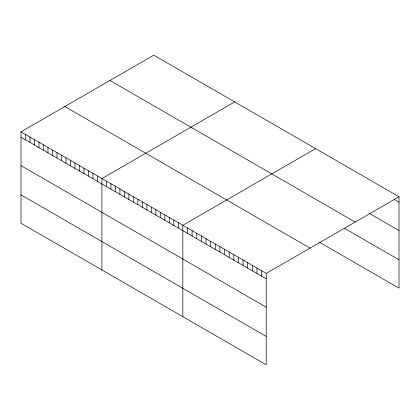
<?xml version="1.0" encoding="UTF-8"?>
<svg xmlns="http://www.w3.org/2000/svg" width="420" height="420" viewBox="0 0 420 420"><rect width="100%" height="100%" fill="white"/><g stroke="black" fill="none" stroke-linecap="round" stroke-linejoin="round"><path stroke-width="0.63" d="M21 131.828L266.233 273.409L266.233 364.822L21 223.241L21 131.828L153.767 55.178L399 196.76L399 288.173L319.226 242.114M234.696 101.897L101.929 178.553L101.929 269.966M315.619 148.622L182.852 225.272L182.852 316.685M266.233 273.409L399 196.76M394.37 199.495L399 202.167M369.663 213.612L399 230.548M109.956 80.472L355.189 222.054M344.442 228.291L399 259.791M64.811 106.533L310.044 248.115M21 137.235L266.233 278.822M21 165.617L266.233 307.204M21 194.859L266.233 336.441M261.597 270.737L261.597 276.145M256.966 268.065L256.966 273.473M252.336 265.387L252.336 270.795M247.7 262.715L247.7 268.123M243.07 260.038L243.07 265.451M238.439 257.365L238.439 262.773M233.809 254.693L233.809 260.101M229.173 252.016L229.173 257.423M224.542 249.344L224.542 254.751M219.912 246.666L219.912 252.079M215.276 243.994L215.276 249.401M210.646 241.322L210.646 246.729M206.015 238.644L206.015 244.052M201.38 235.972L201.38 241.379M196.749 233.294L196.749 238.707M192.119 230.622L192.119 236.03M187.483 227.95L187.483 233.357M178.358 222.679L178.358 228.086M173.859 220.08L173.859 225.493M169.365 217.487L169.365 222.894M164.871 214.893L164.871 220.3M160.372 212.294L160.372 217.702M155.878 209.701L155.878 215.108M151.384 207.102L151.384 212.515M146.885 204.509L146.885 209.916M142.391 201.91L142.391 207.322M137.891 199.316L137.891 204.724M133.397 196.723L133.397 202.13M128.903 194.124L128.903 199.532M124.404 191.531L124.404 196.938M119.91 188.932L119.91 194.345M115.416 186.338L115.416 191.746M110.917 183.745L110.917 189.152M106.423 181.146L106.423 186.553M97.43 175.954L97.43 181.367M92.936 173.36L92.936 178.768M88.436 170.767L88.436 176.174M83.942 168.168L83.942 173.576M79.448 165.575L79.448 170.982M74.949 162.976L74.949 168.383M70.455 160.382L70.455 165.79M65.961 157.784L65.961 163.196M61.462 155.19L61.462 160.597M56.968 152.597L56.968 158.004M52.474 149.998L52.474 155.405M47.974 147.404L47.974 152.812M43.48 144.805L43.48 150.218M38.981 142.212L38.981 147.62M34.487 139.619L34.487 145.026M29.993 137.02L29.993 142.427M25.494 134.426L25.494 139.834"/></g></svg>
